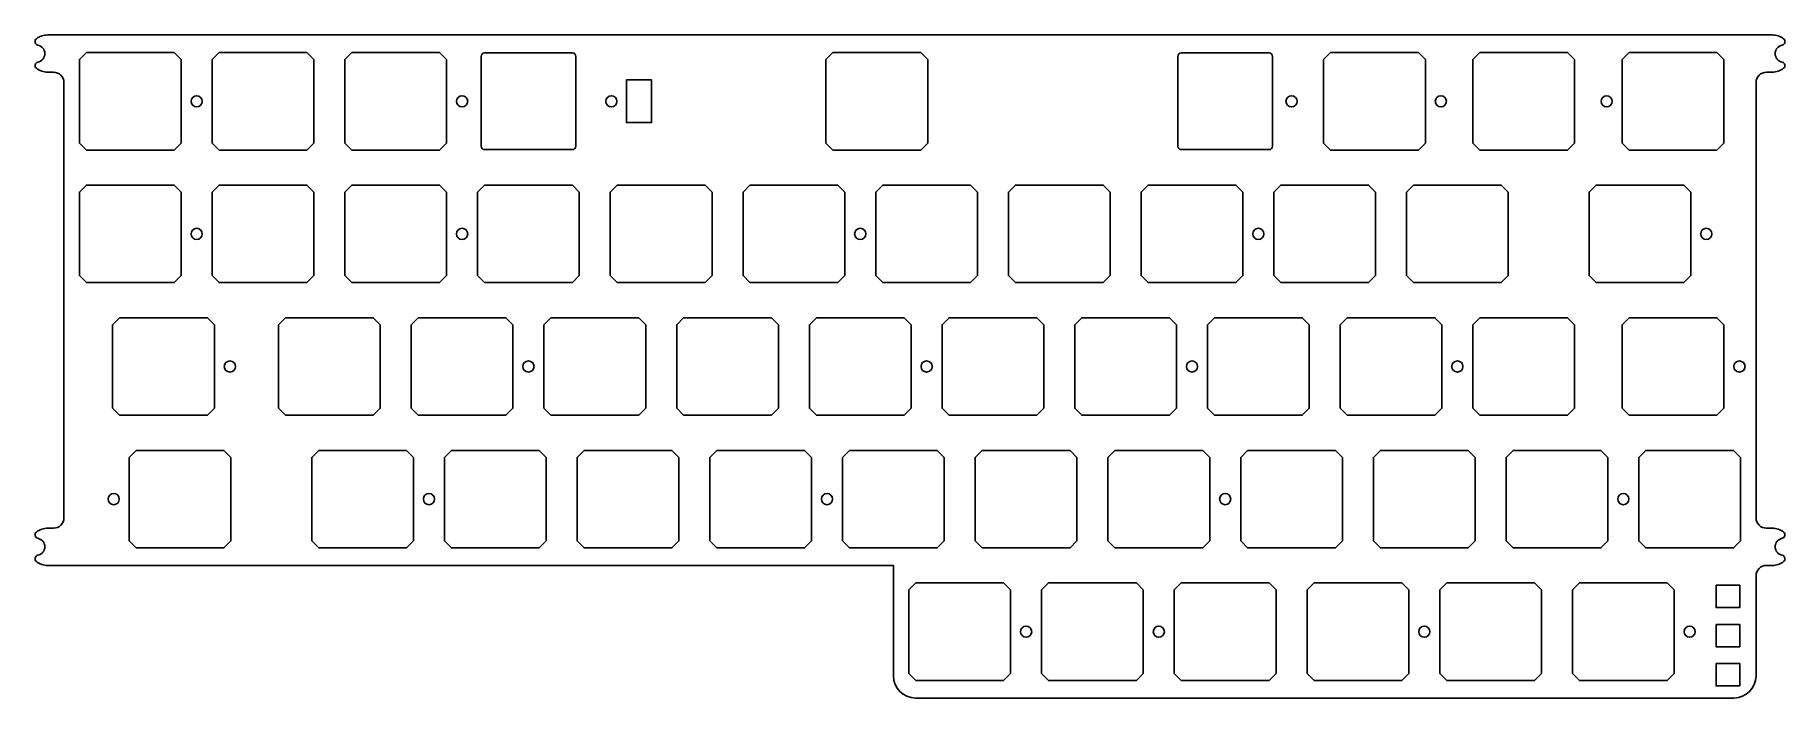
# Model space of a CAD drawing. Header units: millimetres. Extents: x -276 to -24, y 49 to 144.
import ezdxf

# ---------------------------------------------------------------- set-up
doc = ezdxf.new("R2010")
doc.units = ezdxf.units.MM
doc.layers.get('0').update_dxf_attribs({"linetype": 'CONTINUOUS'})

msp = doc.modelspace()

# ---------------------------------------------------------------- linework, layer by layer
for points in [[(-152.4, 52.3875, 0.4141946457), (-149.225, 49.2125), (-31.75, 49.2125, 0.4142135433), (-28.575, 52.3875), (-28.575, 66.7625, -0.4142133333), (-27.075, 68.2625), (-26.25, 68.2625, 0.166800975), (-24.607553, 68.826104, 0.6428056066), (-24.817537, 69.711255, -0.8215837781), (-24.817537, 72.163745, 0.6428146705), (-24.607553, 73.048896, 0.1668007756), (-26.25, 73.6125), (-27.075, 73.6125, -0.4142126667), (-28.575, 75.1125), (-28.575, 137.6125, -0.4142133333), (-27.075, 139.1125), (-26.25, 139.1125, 0.166800975), (-24.607553, 139.676104, 0.6428056066), (-24.817537, 140.561255, -0.8215837781), (-24.817537, 143.013745, 0.6428146705), (-24.607553, 143.898896, 0.1668007756), (-26.25, 144.4625), (-273.7875, 144.4625, 0.166800975), (-275.429947, 143.898896, 0.6428061141), (-275.219963, 143.013745, -0.8215837781), (-275.219963, 140.561255, 0.642815178), (-275.429947, 139.676104, 0.1668007756), (-273.7875, 139.1125), (-272.9625, 139.1125, -0.4142133333), (-271.4625, 137.6125), (-271.4625, 75.1125, -0.4142133333), (-272.9625, 73.6125), (-273.7875, 73.6125, 0.166800975), (-275.429947, 73.048896, 0.6428103923), (-275.219963, 72.163745, -0.8215829626), (-275.219963, 69.711255, 0.6428077457), (-275.429947, 68.826104, 0.1668007756), (-273.7875, 68.2625), (-152.4, 68.2625)], [(-198.48775, 127.9875, 0.414212), (-197.98775, 128.4875), (-197.98775, 141.3875, 0.414212), (-198.48775, 141.8875), (-211.08775, 141.8875, 0.414212), (-211.58775, 141.3875), (-211.58775, 128.4875, 0.414212), (-211.08775, 127.9875)], [(-98.47475, 127.9875, 0.414212), (-97.97475, 128.4875), (-97.97475, 141.3875, 0.414212), (-98.47475, 141.8875), (-111.07475, 141.8875, 0.414212), (-111.57475, 141.3875), (-111.57475, 128.4875, 0.414212), (-111.07475, 127.9875)]]:
    msp.add_lwpolyline(points, format="xyb", close=True)
for points in [[(-254.6375, 140.9375), (-254.6375, 128.9375), (-255.6375, 127.9375), (-268.2375, 127.9375), (-269.2375, 128.9375), (-269.2375, 140.9375), (-268.2375, 141.9375), (-255.6375, 141.9375)], [(-235.5875, 140.9375), (-235.5875, 128.9375), (-236.5875, 127.9375), (-249.1875, 127.9375), (-250.1875, 128.9375), (-250.1875, 140.9375), (-249.1875, 141.9375), (-236.5875, 141.9375)], [(-216.5375, 140.9375), (-216.5375, 128.9375), (-217.5375, 127.9375), (-230.1375, 127.9375), (-231.1375, 128.9375), (-231.1375, 140.9375), (-230.1375, 141.9375), (-217.5375, 141.9375)], [(-147.48125, 140.9375), (-147.48125, 128.9375), (-148.48125, 127.9375), (-161.08125, 127.9375), (-162.08125, 128.9375), (-162.08125, 140.9375), (-161.08125, 141.9375), (-148.48125, 141.9375)], [(-76.04375, 140.9375), (-76.04375, 128.9375), (-77.04375, 127.9375), (-89.64375, 127.9375), (-90.64375, 128.9375), (-90.64375, 140.9375), (-89.64375, 141.9375), (-77.04375, 141.9375)], [(-54.6125, 140.9375), (-54.6125, 128.9375), (-55.6125, 127.9375), (-68.2125, 127.9375), (-69.2125, 128.9375), (-69.2125, 140.9375), (-68.2125, 141.9375), (-55.6125, 141.9375)], [(-33.18125, 140.9375), (-33.18125, 128.9375), (-34.18125, 127.9375), (-46.78125, 127.9375), (-47.78125, 128.9375), (-47.78125, 140.9375), (-46.78125, 141.9375), (-34.18125, 141.9375)], [(-190.715197, 138.012074), (-187.123653, 138.012074), (-187.123653, 131.867762), (-190.715197, 131.867762)], [(-254.6375, 121.8875), (-254.6375, 109.8875), (-255.6375, 108.8875), (-268.2375, 108.8875), (-269.2375, 109.8875), (-269.2375, 121.8875), (-268.2375, 122.8875), (-255.6375, 122.8875)], [(-235.5875, 121.8875), (-235.5875, 109.8875), (-236.5875, 108.8875), (-249.1875, 108.8875), (-250.1875, 109.8875), (-250.1875, 121.8875), (-249.1875, 122.8875), (-236.5875, 122.8875)], [(-216.5375, 121.8875), (-216.5375, 109.8875), (-217.5375, 108.8875), (-230.1375, 108.8875), (-231.1375, 109.8875), (-231.1375, 121.8875), (-230.1375, 122.8875), (-217.5375, 122.8875)], [(-197.4875, 121.8875), (-197.4875, 109.8875), (-198.4875, 108.8875), (-211.0875, 108.8875), (-212.0875, 109.8875), (-212.0875, 121.8875), (-211.0875, 122.8875), (-198.4875, 122.8875)], [(-178.4375, 121.8875), (-178.4375, 109.8875), (-179.4375, 108.8875), (-192.0375, 108.8875), (-193.0375, 109.8875), (-193.0375, 121.8875), (-192.0375, 122.8875), (-179.4375, 122.8875)], [(-159.3875, 121.8875), (-159.3875, 109.8875), (-160.3875, 108.8875), (-172.9875, 108.8875), (-173.9875, 109.8875), (-173.9875, 121.8875), (-172.9875, 122.8875), (-160.3875, 122.8875)], [(-140.3375, 121.8875), (-140.3375, 109.8875), (-141.3375, 108.8875), (-153.9375, 108.8875), (-154.9375, 109.8875), (-154.9375, 121.8875), (-153.9375, 122.8875), (-141.3375, 122.8875)], [(-121.2875, 121.8875), (-121.2875, 109.8875), (-122.2875, 108.8875), (-134.8875, 108.8875), (-135.8875, 109.8875), (-135.8875, 121.8875), (-134.8875, 122.8875), (-122.2875, 122.8875)], [(-102.2375, 121.8875), (-102.2375, 109.8875), (-103.2375, 108.8875), (-115.8375, 108.8875), (-116.8375, 109.8875), (-116.8375, 121.8875), (-115.8375, 122.8875), (-103.2375, 122.8875)], [(-83.1875, 121.8875), (-83.1875, 109.8875), (-84.1875, 108.8875), (-96.7875, 108.8875), (-97.7875, 109.8875), (-97.7875, 121.8875), (-96.7875, 122.8875), (-84.1875, 122.8875)], [(-64.1375, 121.8875), (-64.1375, 109.8875), (-65.1375, 108.8875), (-77.7375, 108.8875), (-78.7375, 109.8875), (-78.7375, 121.8875), (-77.7375, 122.8875), (-65.1375, 122.8875)], [(-37.94375, 121.8875), (-37.94375, 109.8875), (-38.94375, 108.8875), (-51.54375, 108.8875), (-52.54375, 109.8875), (-52.54375, 121.8875), (-51.54375, 122.8875), (-38.94375, 122.8875)], [(-249.875, 102.8375), (-249.875, 90.8375), (-250.875, 89.8375), (-263.475, 89.8375), (-264.475, 90.8375), (-264.475, 102.8375), (-263.475, 103.8375), (-250.875, 103.8375)], [(-226.0625, 102.8375), (-226.0625, 90.8375), (-227.0625, 89.8375), (-239.6625, 89.8375), (-240.6625, 90.8375), (-240.6625, 102.8375), (-239.6625, 103.8375), (-227.0625, 103.8375)], [(-207.0125, 102.8375), (-207.0125, 90.8375), (-208.0125, 89.8375), (-220.6125, 89.8375), (-221.6125, 90.8375), (-221.6125, 102.8375), (-220.6125, 103.8375), (-208.0125, 103.8375)], [(-187.9625, 102.8375), (-187.9625, 90.8375), (-188.9625, 89.8375), (-201.5625, 89.8375), (-202.5625, 90.8375), (-202.5625, 102.8375), (-201.5625, 103.8375), (-188.9625, 103.8375)], [(-168.9125, 102.8375), (-168.9125, 90.8375), (-169.9125, 89.8375), (-182.5125, 89.8375), (-183.5125, 90.8375), (-183.5125, 102.8375), (-182.5125, 103.8375), (-169.9125, 103.8375)], [(-149.8625, 102.8375), (-149.8625, 90.8375), (-150.8625, 89.8375), (-163.4625, 89.8375), (-164.4625, 90.8375), (-164.4625, 102.8375), (-163.4625, 103.8375), (-150.8625, 103.8375)], [(-130.8125, 102.8375), (-130.8125, 90.8375), (-131.8125, 89.8375), (-144.4125, 89.8375), (-145.4125, 90.8375), (-145.4125, 102.8375), (-144.4125, 103.8375), (-131.8125, 103.8375)], [(-111.7625, 102.8375), (-111.7625, 90.8375), (-112.7625, 89.8375), (-125.3625, 89.8375), (-126.3625, 90.8375), (-126.3625, 102.8375), (-125.3625, 103.8375), (-112.7625, 103.8375)], [(-92.7125, 102.8375), (-92.7125, 90.8375), (-93.7125, 89.8375), (-106.3125, 89.8375), (-107.3125, 90.8375), (-107.3125, 102.8375), (-106.3125, 103.8375), (-93.7125, 103.8375)], [(-73.6625, 102.8375), (-73.6625, 90.8375), (-74.6625, 89.8375), (-87.2625, 89.8375), (-88.2625, 90.8375), (-88.2625, 102.8375), (-87.2625, 103.8375), (-74.6625, 103.8375)], [(-54.6125, 102.8375), (-54.6125, 90.8375), (-55.6125, 89.8375), (-68.2125, 89.8375), (-69.2125, 90.8375), (-69.2125, 102.8375), (-68.2125, 103.8375), (-55.6125, 103.8375)], [(-33.18125, 102.8375), (-33.18125, 90.8375), (-34.18125, 89.8375), (-46.78125, 89.8375), (-47.78125, 90.8375), (-47.78125, 102.8375), (-46.78125, 103.8375), (-34.18125, 103.8375)], [(-247.49375, 83.7875), (-247.49375, 71.7875), (-248.49375, 70.7875), (-261.09375, 70.7875), (-262.09375, 71.7875), (-262.09375, 83.7875), (-261.09375, 84.7875), (-248.49375, 84.7875)], [(-221.3, 83.7875), (-221.3, 71.7875), (-222.3, 70.7875), (-234.9, 70.7875), (-235.9, 71.7875), (-235.9, 83.7875), (-234.9, 84.7875), (-222.3, 84.7875)], [(-202.25, 83.7875), (-202.25, 71.7875), (-203.25, 70.7875), (-215.85, 70.7875), (-216.85, 71.7875), (-216.85, 83.7875), (-215.85, 84.7875), (-203.25, 84.7875)], [(-183.2, 83.7875), (-183.2, 71.7875), (-184.2, 70.7875), (-196.8, 70.7875), (-197.8, 71.7875), (-197.8, 83.7875), (-196.8, 84.7875), (-184.2, 84.7875)], [(-164.15, 83.7875), (-164.15, 71.7875), (-165.15, 70.7875), (-177.75, 70.7875), (-178.75, 71.7875), (-178.75, 83.7875), (-177.75, 84.7875), (-165.15, 84.7875)], [(-145.1, 83.7875), (-145.1, 71.7875), (-146.1, 70.7875), (-158.7, 70.7875), (-159.7, 71.7875), (-159.7, 83.7875), (-158.7, 84.7875), (-146.1, 84.7875)], [(-126.05, 83.7875), (-126.05, 71.7875), (-127.05, 70.7875), (-139.65, 70.7875), (-140.65, 71.7875), (-140.65, 83.7875), (-139.65, 84.7875), (-127.05, 84.7875)], [(-107, 83.7875), (-107, 71.7875), (-108, 70.7875), (-120.6, 70.7875), (-121.6, 71.7875), (-121.6, 83.7875), (-120.6, 84.7875), (-108, 84.7875)], [(-87.95, 83.7875), (-87.95, 71.7875), (-88.95, 70.7875), (-101.55, 70.7875), (-102.55, 71.7875), (-102.55, 83.7875), (-101.55, 84.7875), (-88.95, 84.7875)], [(-68.9, 83.7875), (-68.9, 71.7875), (-69.9, 70.7875), (-82.5, 70.7875), (-83.5, 71.7875), (-83.5, 83.7875), (-82.5, 84.7875), (-69.9, 84.7875)], [(-49.85, 83.7875), (-49.85, 71.7875), (-50.85, 70.7875), (-63.45, 70.7875), (-64.45, 71.7875), (-64.45, 83.7875), (-63.45, 84.7875), (-50.85, 84.7875)], [(-30.8, 83.7875), (-30.8, 71.7875), (-31.8, 70.7875), (-44.4, 70.7875), (-45.4, 71.7875), (-45.4, 83.7875), (-44.4, 84.7875), (-31.8, 84.7875)], [(-135.575, 64.7375), (-135.575, 52.7375), (-136.575, 51.7375), (-149.175, 51.7375), (-150.175, 52.7375), (-150.175, 64.7375), (-149.175, 65.7375), (-136.575, 65.7375)], [(-116.525, 64.7375), (-116.525, 52.7375), (-117.525, 51.7375), (-130.125, 51.7375), (-131.125, 52.7375), (-131.125, 64.7375), (-130.125, 65.7375), (-117.525, 65.7375)], [(-97.475, 64.7375), (-97.475, 52.7375), (-98.475, 51.7375), (-111.075, 51.7375), (-112.075, 52.7375), (-112.075, 64.7375), (-111.075, 65.7375), (-98.475, 65.7375)], [(-78.425, 64.7375), (-78.425, 52.7375), (-79.425, 51.7375), (-92.025, 51.7375), (-93.025, 52.7375), (-93.025, 64.7375), (-92.025, 65.7375), (-79.425, 65.7375)], [(-59.375, 64.7375), (-59.375, 52.7375), (-60.375, 51.7375), (-72.975, 51.7375), (-73.975, 52.7375), (-73.975, 64.7375), (-72.975, 65.7375), (-60.375, 65.7375)], [(-40.325, 64.7375), (-40.325, 52.7375), (-41.325, 51.7375), (-53.925, 51.7375), (-54.925, 52.7375), (-54.925, 64.7375), (-53.925, 65.7375), (-41.325, 65.7375)], [(-34.299999, 65.405001), (-30.900001, 65.405001), (-30.900001, 62.204601), (-34.299999, 62.204601)], [(-34.298999, 59.785201), (-30.899001, 59.785201), (-30.899001, 56.584801), (-34.298999, 56.584801)], [(-34.298999, 54.152701), (-30.899001, 54.152701), (-30.899001, 50.952301), (-34.298999, 50.952301)]]:
    msp.add_lwpolyline(points, close=True)
for centre in [(-252.4125, 134.9375), (-214.3125, 134.9375), (-192.88125, 134.9375), (-95.25, 134.9375), (-73.81875, 134.9375), (-50.00625, 134.9375), (-252.4125, 115.8875), (-214.3125, 115.8875), (-157.1625, 115.8875), (-100.0125, 115.8875), (-35.71875, 115.8875), (-247.65, 96.8375), (-204.7875, 96.8375), (-147.6375, 96.8375), (-109.5375, 96.8375), (-71.4375, 96.8375), (-30.95625, 96.8375), (-264.31875, 77.7875), (-219.075, 77.7875), (-161.925, 77.7875), (-104.775, 77.7875), (-47.625, 77.7875), (-133.35, 58.7375), (-114.3, 58.7375), (-76.2, 58.7375), (-38.1, 58.7375)]:
    msp.add_circle(centre, 0.8)

doc.saveas('drawing.dxf')
